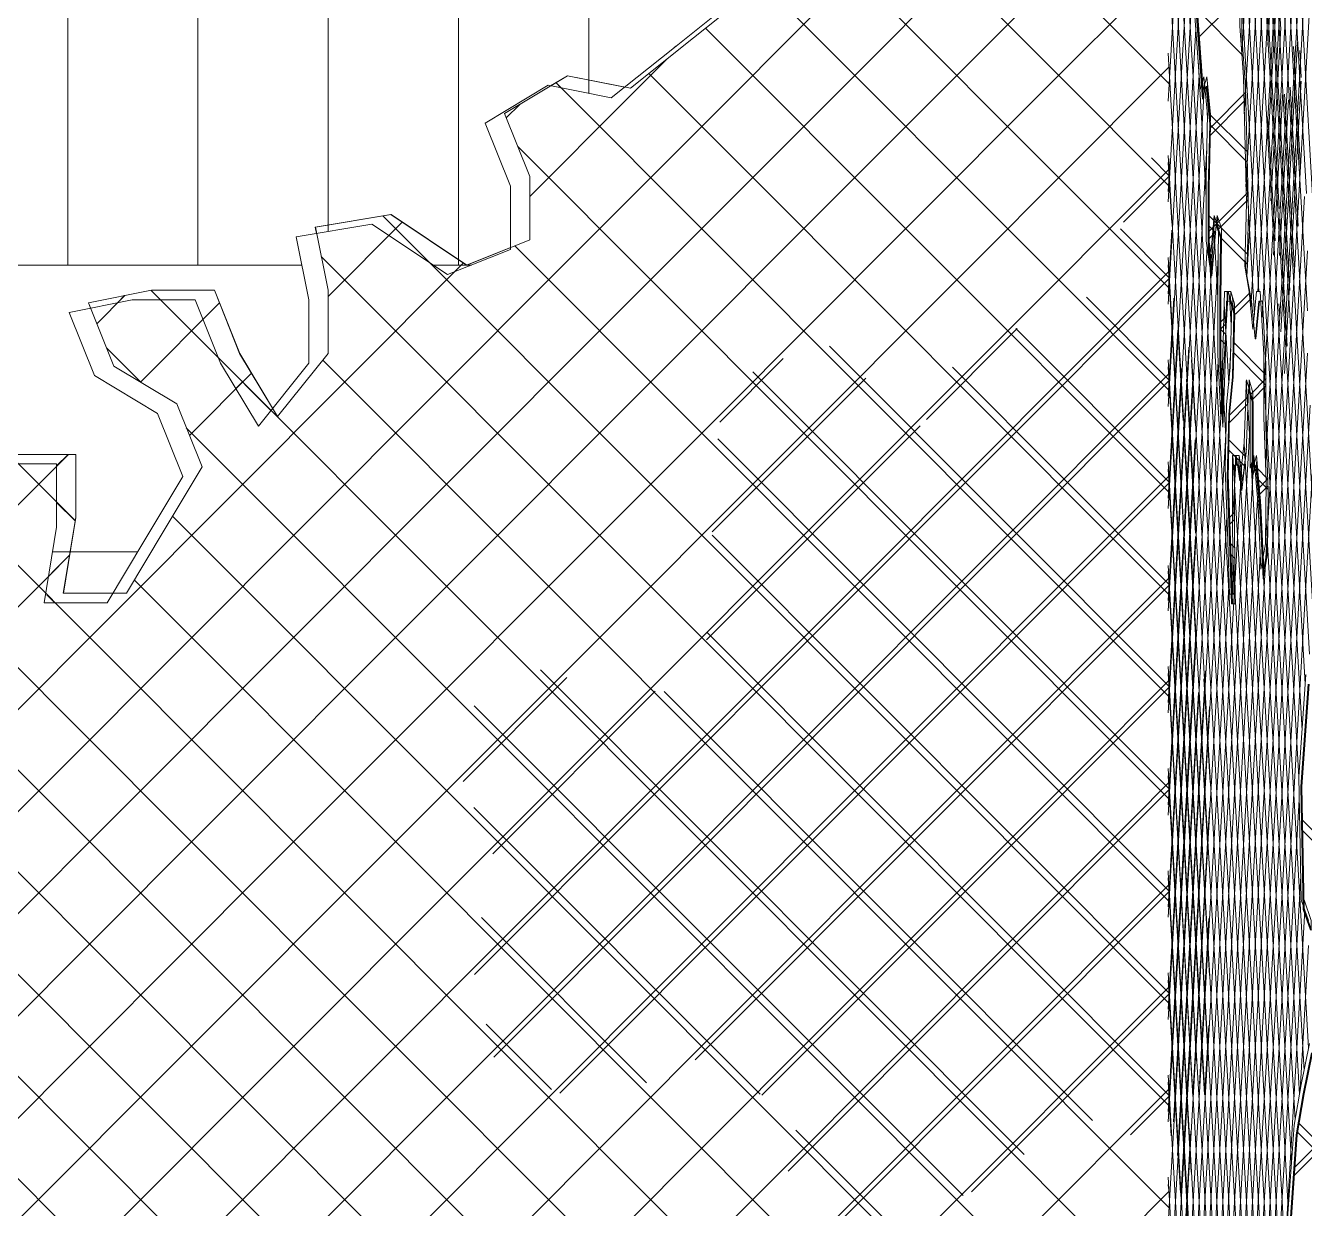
# Model space of a CAD drawing. Header units: millimetres. Extents: x -35517 to 139323, y -3702 to 5999.
# Drawn here: x 3886 to 4868, y 2884 to 3791 of the extents above; entities that cross this region are included whole.
import ezdxf

# ---------------------------------------------------------------- set-up
doc = ezdxf.new("R2010")
doc.units = ezdxf.units.MM
for name, color, linetype, lineweight in [('A-ROOF-OTLN', 132, 'Continuous', 5), ('A-ROOF-PATT', 132, 'Continuous', 9), ('G-IMPT', 8, 'Continuous', 5), ('L-PLNT', 71, 'Continuous', 5)]:
    doc.layers.add(name, color=color, linetype=linetype, lineweight=lineweight)

# ---------------------------------------------------------------- blocks, each defined once
blk = doc.blocks.new('SVA_Shades of Green Tree - Australian_Tree_based_on_Leopard_Tree_2901-V131-GENERAL NORTH ELEVATION')
at = {"layer": 'G-IMPT'}
for p, q in [((4856.7, 3642.17), (4809.28, 4461.02)), ((4860.85, 3648.99), (4813.61, 4464.68)), ((4852.55, 3635.35), (4806.46, 4431.24)), ((4848.41, 3628.53), (4803.64, 4401.46)), ((4847.69, 3562.42), (4800.83, 4371.68)), ((4846.47, 3505.16), (4798.18, 4339.01)), ((4843.66, 3475.19), (4795.53, 4306.34)), ((4848.27, 3650.91), (4813.63, 4248.94)), ((4822.7, 3667.57), (4851.54, 4165.54)), ((4876.12, 3620.59), (4846.04, 4140)), ((4834.94, 3565.18), (4866.88, 4116.74)), ((4819.51, 3769.21), (4838.27, 4093.26)), ((4823.26, 3598.77), (4852.35, 4101.03)), ((4826.43, 3575.05), (4856.22, 4089.53)), ((4869.14, 3662.62), (4844.53, 4087.58)), ((4836.46, 3512.97), (4869.1, 4076.64)), ((4821.4, 3723.59), (4841.19, 4065.17)), ((4856.45, 3588.03), (4828.49, 4070.91)), ((4864.99, 3655.8), (4841.31, 4064.74)), ((4831.69, 3587.42), (4858.75, 4054.68)), ((4837.68, 3455.55), (4870.62, 4024.36)), ((4852.64, 3635.49), (4872.6, 3980.19)), ((4676.82, 3755.36), (4466.53, 3966.01)), ((4395.81, 3704.79), (4650.45, 3959.85)), ((4768.69, 3754.51), (4780.89, 3965.16)), ((4784.99, 3703.94), (4770.22, 3959.01)), ((4849.37, 3788.63), (4839.48, 3959.5)), ((4857.66, 3643.74), (4874.71, 3938.15)), ((4862.68, 3651.99), (4879.25, 3938.15)), ((4839.49, 3776.36), (4846.64, 3899.84)), ((4832.62, 3587.42), (4815.44, 3884.06)), ((4839.85, 3704.19), (4850.05, 3880.32)), ((4676.82, 3676.93), (4485.41, 3868.66)), ((4768.69, 3676.08), (4779.8, 3867.82)), ((4768.69, 3750.14), (4762.99, 3848.63)), ((4676.82, 3750.99), (4763.77, 3838.08)), ((4496.6, 3648.89), (4676.82, 3829.42)), ((4763.77, 3746.69), (4676.82, 3833.78)), ((4762.94, 3733.5), (4768.69, 3832.94)), ((4779.15, 3648.05), (4768.69, 3828.57)), ((4675.21, 3600.12), (4450.61, 3825.1)), ((4768.79, 3599.27), (4781.82, 3824.25)), ((4820.64, 3768.16), (4784.98, 3803.88)), ((4787.23, 3783.15), (4807.66, 3803.61)), ((4567.57, 3629.51), (4407.96, 3789.38)), ((4841.65, 3656.84), (4849.34, 3789.65)), ((4775.03, 3628.67), (4784.29, 3788.54)), ((4786.32, 3785.34), (4786.5, 3788.54)), ((4768.69, 3671.72), (4762.99, 3770.2)), ((4849.46, 3556.36), (4862.33, 3778.65)), ((4864.62, 3682.31), (4859.22, 3775.46)), ((4865.15, 3751.52), (4863.95, 3772.18)), ((4347.52, 3734.84), (4378.03, 3765.41)), ((4676.82, 3672.56), (4763.77, 3759.65)), ((4787.8, 3734), (4786.03, 3764.56)), ((4789.83, 3737.12), (4788.24, 3764.56)), ((4558.13, 3632.09), (4676.82, 3750.99)), ((4763.77, 3668.26), (4676.82, 3755.36)), ((4762.99, 3656.02), (4768.69, 3754.51)), ((4775.58, 3631.25), (4768.69, 3750.14)), ((4789.03, 3753.69), (4788.84, 3750.49)), ((4296.94, 3743.61), (4292.96, 3747.59)), ((4652.18, 3387.9), (4293.09, 3747.59)), ((4770.12, 3387.05), (4790.95, 3746.75)), ((4792.94, 3742.89), (4793.17, 3746.75)), ((4795.51, 3713.02), (4822.69, 3740.24)), ((4843.78, 3615.13), (4851.04, 3740.52)), ((4852.14, 3524.28), (4865.14, 3748.69)), ((4862.67, 3637.5), (4856.5, 3744.09)), ((4254.96, 3720.56), (4265.26, 3730.87)), ((4272.99, 3660.18), (4347.52, 3734.84)), ((4792.12, 3659.34), (4787.8, 3734)), ((4793.16, 3719.72), (4792.57, 3730.03)), ((4795.38, 3719.72), (4794.78, 3730.03)), ((4795.38, 3707.41), (4821.43, 3733.5)), ((4848.31, 3615.06), (4855.23, 3734.48)), ((4860.06, 3604.06), (4852.26, 3738.75)), ((4823.49, 3694.81), (4794.81, 3723.54)), ((4823.68, 3686.68), (4795.56, 3714.85)), ((4845.16, 3626.15), (4839.85, 3717.83)), ((4297.08, 3605.89), (4395.81, 3704.79)), ((4790.72, 3605.05), (4784.99, 3703.94)), ((4585.64, 3376.13), (4263.76, 3698.54)), ((4779.22, 3411.58), (4762.99, 3691.78)), ((4773.98, 3375.28), (4792.65, 3697.7)), ((4495.42, 3412.42), (4763.77, 3681.22)), ((4763.77, 3676.2), (4750.14, 3689.85)), ((4762.99, 3663.96), (4764.44, 3689.01)), ((4765.69, 3639.65), (4762.99, 3686.3)), ((4829.12, 3569.49), (4822.21, 3688.67)), ((4619.65, 3615.29), (4676.82, 3672.56)), ((4763.77, 3589.83), (4676.82, 3676.93)), ((4728.57, 3640.49), (4763.77, 3675.75)), ((4762.99, 3577.6), (4768.69, 3676.08)), ((4772.01, 3614.45), (4768.69, 3671.72)), ((4794.45, 3633.53), (4824.22, 3663.35)), ((4801.64, 3635.25), (4824.35, 3658)), ((4829.05, 3071.25), (4862.68, 3651.99)), ((4833.59, 3071.25), (4867.7, 3660.25)), ((4869.82, 3572.54), (4864.99, 3655.8)), ((4195.93, 3609.5), (4160.15, 3645.34)), ((4594.02, 3210.88), (4160.28, 3645.34)), ((4380.59, 3532.68), (4496.6, 3648.89)), ((4773.5, 3210.03), (4798.66, 3644.5)), ((4785.88, 3531.84), (4779.15, 3648.05)), ((4823.85, 3616.03), (4794.45, 3645.47)), ((4800.5, 3638.15), (4800.87, 3644.5)), ((4825.01, 3080), (4857.66, 3643.74)), ((4854.38, 3545.26), (4848.6, 3645.09)), ((4878.49, 3265.93), (4856.7, 3642.17)), ((4880.97, 3301.57), (4860.85, 3648.99)), ((4118.18, 3583.54), (4175.17, 3640.64)), ((4164.74, 3630.32), (4175.04, 3640.64)), ((4417.99, 3491.72), (4558.13, 3632.09)), ((4763.77, 3597.77), (4726.31, 3635.3)), ((4762.99, 3585.53), (4765.82, 3634.46)), ((4799.4, 3632.57), (4794.45, 3637.53)), ((4794.45, 3628.05), (4799.44, 3633.05)), ((4801.1, 3582.7), (4797.79, 3639.79)), ((4800.1, 3638.15), (4800.01, 3639.79)), ((4847.69, 3550.09), (4852.64, 3635.49)), ((4871.45, 3309.01), (4852.55, 3635.35)), ((4654.25, 3228.97), (4261.48, 3622.4)), ((4763.77, 3432.98), (4567.57, 3629.51)), ((4762.99, 3420.74), (4775.03, 3628.67)), ((4783.71, 3490.87), (4775.58, 3631.25)), ((4797.14, 3606.79), (4794.45, 3625.35)), ((4823.67, 3608.27), (4803.99, 3627.98)), ((4868.23, 3286.16), (4848.41, 3628.53)), ((4587.86, 3138.61), (4112.98, 3614.3)), ((4454.92, 3450.28), (4619.65, 3615.29)), ((4776.87, 3373.72), (4762.99, 3613.35)), ((4770, 3228.12), (4792.79, 3621.56)), ((4781.57, 3449.44), (4772.01, 3614.45)), ((4773.85, 3137.77), (4801.4, 3613.45)), ((4794.73, 3616.86), (4795, 3621.56)), ((4822.69, 3602.07), (4822.02, 3613.54)), ((4838.13, 3071.25), (4869.82, 3618.41)), ((4847.04, 2989.77), (4883.4, 3617.75)), ((3865.67, 3252.18), (4222.16, 3609.27)), ((3908.09, 3216.24), (4297.08, 3605.89)), ((4215.16, 3602.39), (4222.03, 3609.27)), ((4535.92, 3374.56), (4763.77, 3602.8)), ((4794.58, 3062.31), (4762.99, 3607.87)), ((4813.29, 3215.4), (4790.72, 3605.05)), ((4815.75, 3251.34), (4795.07, 3608.43)), ((4230.5, 3063.15), (4763.77, 3597.32)), ((4763.77, 3511.41), (4675.21, 3600.12)), ((4762.99, 3499.17), (4768.79, 3599.27)), ((3940.71, 3562.63), (3962.19, 3584.15)), ((3956.5, 3578.58), (3962.06, 3584.15)), ((3989.63, 3580.87), (3982.3, 3588.2)), ((4266.61, 3303.54), (3982.43, 3588.2)), ((4763.77, 3519.35), (4700.22, 3583)), ((4792.49, 3302.7), (4808.97, 3587.36)), ((4811.39, 3561.79), (4810.15, 3583.31)), ((4810.76, 3580.02), (4811.19, 3587.36)), ((4812.87, 3574.57), (4812.36, 3583.31)), ((4813.1, 3573.78), (4825.72, 3586.42)), ((3974.24, 3517.79), (4034.95, 3578.61)), ((4022.23, 3565.99), (4034.82, 3578.61)), ((4762.99, 3507.11), (4767.34, 3582.16)), ((4809.45, 3516.95), (4805.93, 3577.76)), ((4814.64, 3569.84), (4826.53, 3581.75)), ((4848.63, 3566.25), (4847.95, 3577.87)), ((3962.9, 3192.72), (4338.84, 3569.29)), ((4810.11, 3191.88), (4788.3, 3568.44)), ((4803.43, 3564.1), (4807.47, 3568.14)), ((4577.37, 3489.04), (4647.07, 3558.85)), ((4763.77, 3440.92), (4646.04, 3558.85)), ((4762.99, 3428.68), (4770.48, 3558)), ((4774.46, 3488.19), (4770.42, 3558)), ((4803.43, 3558.62), (4807.34, 3562.53)), ((4807.15, 3554.32), (4803.43, 3558.05)), ((4865.75, 3250.52), (4847.69, 3562.42)), ((3974.71, 3517.51), (3948.08, 3544.19)), ((4763.77, 3284.06), (4502.95, 3545.32)), ((4762.99, 3271.82), (4778.78, 3544.47)), ((4806.97, 3546.56), (4803.43, 3550.11)), ((4838.2, 3523.22), (4813.58, 3547.89)), ((4842.86, 3466.63), (4847.69, 3550.09)), ((4074.3, 3496.05), (4034.08, 3536.34)), ((4603.42, 3044.6), (4114.11, 3534.73)), ((4418.81, 3487.07), (4467.49, 3535.82)), ((4771.86, 3381.76), (4762.99, 3534.92)), ((4772.95, 3043.76), (4801.34, 3533.89)), ((4783.66, 3486.22), (4780.84, 3534.98)), ((4803.42, 3531.58), (4803.55, 3533.89)), ((4805.35, 3495.01), (4803.43, 3536.43)), ((4809.42, 3516.66), (4810.97, 3543.34)), ((4838.05, 3515.43), (4813.4, 3540.13)), ((4841.39, 3049.09), (4869.82, 3539.98)), ((4011.72, 3476.91), (4059.48, 3524.75)), ((4017.72, 3169.2), (4380.59, 3532.68)), ((4047.41, 3512.79), (4059.35, 3524.75)), ((4763.77, 3205.63), (4444.28, 3525.66)), ((4763.77, 3362.49), (4597.4, 3529.14)), ((4622.24, 3382.6), (4763.77, 3524.37)), ((4793.72, 2998.82), (4762.99, 3529.44)), ((4762.99, 3350.25), (4773.3, 3528.29)), ((4762.99, 3193.39), (4782.18, 3524.81)), ((4806.93, 3168.36), (4785.88, 3531.84)), ((4807.27, 3476.07), (4804.5, 3523.9)), ((4245.42, 2999.67), (4763.77, 3518.89)), ((4412.95, 3402.76), (4530.86, 3520.87)), ((4784, 3401.92), (4777.16, 3520.02)), ((4822.65, 3509.73), (4823.18, 3518.95)), ((4825.8, 3469.97), (4822.96, 3518.87)), ((4825, 3512.21), (4825.39, 3518.95)), ((4825.62, 3511.16), (4825.18, 3518.87)), ((4826.36, 3508.63), (4838.25, 3520.54)), ((4827.59, 3504.38), (4838.05, 3514.87)), ((4840.85, 3445.22), (4836.46, 3521.11)), ((4810.16, 3492.4), (4824.39, 3506.66)), ((4863.28, 3214.88), (4846.47, 3505.16)), ((4810.03, 3486.79), (4824.19, 3500.98)), ((4844.21, 3019.43), (4872.05, 3500.07)), ((4002.9, 3175.56), (3692.45, 3486.53)), ((4072.53, 3145.68), (4417.99, 3491.72)), ((4803.75, 3144.83), (4783.71, 3490.87)), ((4807.79, 3174.71), (4825.8, 3485.69)), ((4250.06, 3241.7), (4009.37, 3482.79)), ((4408.63, 3320.01), (4572.62, 3484.28)), ((4784.25, 3319.17), (4774.74, 3483.43)), ((4793.45, 3240.86), (4807.41, 3481.94)), ((4870.78, 3006.9), (4843.66, 3475.19)), ((4763.77, 3127.2), (4417.22, 3474.33)), ((4762.99, 3114.96), (4783.75, 3473.49)), ((4821.7, 3453.38), (4809.54, 3465.57)), ((4822.52, 3460.5), (4809.72, 3473.32)), ((4827.88, 3355.62), (4821.22, 3470.47)), ((4821.9, 3104.76), (4842.86, 3466.63)), ((3782.31, 3325.54), (3918.86, 3462.32)), ((4115.21, 3141.49), (3800.62, 3456.61)), ((3924.22, 3411.23), (3874.09, 3461.44)), ((3909.86, 3453.43), (3918.73, 3462.32)), ((4766.34, 3398.57), (4762.99, 3456.49)), ((4801.27, 3140.65), (4819.52, 3455.76)), ((4812.35, 3410.38), (4815.26, 3460.6)), ((4820.58, 3324.7), (4812.66, 3461.48)), ((4815.3, 3454.08), (4814.88, 3461.48)), ((4817.1, 3454.08), (4817.47, 3460.6)), ((4821.5, 3451.68), (4821.73, 3455.76)), ((4821.76, 3337.61), (4828.8, 3459.17)), ((4830.72, 3454.08), (4831.02, 3459.17)), ((4322.36, 3317.5), (4454.92, 3450.28)), ((4717.33, 3399.42), (4763.77, 3445.94)), ((4790.78, 2971.1), (4762.99, 3451.01)), ((4789.26, 3316.65), (4781.57, 3449.44)), ((4831.76, 3367.05), (4826.67, 3454.82)), ((4829.91, 3453.1), (4828.13, 3454.88)), ((4829.14, 3450.44), (4828.89, 3454.82)), ((4839.59, 3443.4), (4831.13, 3451.88)), ((4867.25, 2989.48), (4840.85, 3445.22)), ((4296.04, 2971.95), (4763.77, 3440.46)), ((4824, 3344.19), (4818.2, 3444.33)), ((4820.49, 3442.97), (4820.41, 3444.33)), ((4839.73, 3435.32), (4831.88, 3443.18)), ((4832.48, 3436.33), (4839.59, 3443.45)), ((4832.91, 3431.29), (4839.68, 3438.07)), ((4827.24, 3353.74), (4831.53, 3427.81)), ((4833.53, 3424.19), (4833.74, 3427.81)), ((3924.09, 3411.23), (3909.86, 3425.48)), ((4810.1, 3413.92), (4813.92, 3417.74)), ((4838.05, 3415.24), (4837.87, 3418.36)), ((4236.22, 3177.13), (3998.82, 3414.93)), ((4355.23, 3271.99), (4495.42, 3412.42)), ((4787.35, 3271.15), (4779.22, 3411.58)), ((4794.25, 3176.28), (4808.02, 3414.08)), ((4810.15, 3412.58), (4810.24, 3414.08)), ((4810.29, 3408.63), (4813.92, 3412.26)), ((4863.76, 2971.21), (4838.05, 3415.24)), ((4384.92, 3066.45), (4717.33, 3399.42)), ((4763.77, 3048.78), (4412.95, 3400.19)), ((4763.77, 3354.55), (4718.73, 3399.66)), ((4762.99, 3036.54), (4784, 3399.34)), ((4762.99, 3342.31), (4766.26, 3398.82)), ((4785.63, 3065.6), (4766.34, 3398.57)), ((4763.77, 3276.12), (4652.18, 3387.9)), ((4762.99, 3263.88), (4770.12, 3387.05)), ((4814.07, 3390.54), (4810.8, 3393.81)), ((3823.99, 3288.86), (3919.84, 3384.87)), ((3903.57, 3368.7), (3919.71, 3384.87)), ((4354.77, 3114.67), (4622.24, 3382.6)), ((4772.39, 3215.77), (4763.05, 3377.09)), ((4787.38, 3113.83), (4771.86, 3381.76)), ((4814.14, 3382.52), (4811.09, 3385.58)), ((4818.16, 3288.02), (4812.6, 3384.02)), ((4832.71, 3369.87), (4833.66, 3386.22)), ((4860.36, 2951.61), (4835.46, 3381.47)), ((4835.75, 3384.07), (4835.88, 3386.22)), ((4837.84, 3378.6), (4837.68, 3381.47)), ((4387.86, 3226.25), (4535.92, 3374.56)), ((4763.77, 3197.69), (4585.64, 3376.13)), ((4613.13, 3216.62), (4763.77, 3367.51)), ((4762.99, 3185.45), (4773.98, 3375.28)), ((4784.76, 2996.74), (4762.99, 3372.58)), ((4785.46, 3225.41), (4776.87, 3373.72)), ((4818.9, 3131.4), (4832.71, 3369.87)), ((4857.68, 2919.42), (4831.76, 3367.05)), ((4175.71, 3159.31), (3969.46, 3365.92)), ((4399.94, 2997.59), (4763.77, 3362.03)), ((4797.76, 3158.47), (4809.73, 3365.07)), ((4811.85, 3363.57), (4811.94, 3365.07)), ((3908.56, 3348.36), (3902.32, 3354.61)), ((4816.52, 3168.74), (4827.24, 3353.74)), ((4852.21, 2935.49), (4827.88, 3355.62)), ((3893.29, 3206.92), (3761.98, 3338.46)), ((4814.14, 3206.08), (4821.76, 3337.61)), ((4840.62, 3057.2), (4824, 3344.19)), ((4763.77, 2970.35), (4409.31, 3325.41)), ((4762.99, 2958.11), (4784.21, 3324.56)), ((4835.26, 3071.25), (4820.58, 3324.7)), ((4250.06, 3245.07), (4322.36, 3317.5)), ((4793.45, 3244.23), (4789.26, 3316.65)), ((4398.7, 3171.23), (4266.61, 3303.54)), ((4767.65, 3219.17), (4762.99, 3299.63)), ((4784.83, 3170.39), (4792.49, 3302.7)), ((4221.78, 3211.28), (4301.37, 3291)), ((4652.39, 2925.06), (4281.11, 3296.96)), ((4694.82, 3220.01), (4763.77, 3289.08)), ((4781.79, 2969.6), (4762.99, 3294.15)), ((4770.11, 2924.21), (4791.65, 3296.12)), ((4795.09, 3210.43), (4790.47, 3290.15)), ((4244.63, 3155.73), (4369.36, 3280.67)), ((4704.77, 2951.02), (4376.09, 3280.25)), ((4451.14, 2970.45), (4763.77, 3283.6)), ((4767.07, 2950.18), (4786.14, 3279.41)), ((4793.76, 3154.88), (4786.53, 3279.83)), ((4830.72, 3071.25), (4818.16, 3288.02)), ((3886.02, 2802), (4355.23, 3271.99)), ((4605.61, 2893.49), (4230.4, 3269.33)), ((4814.57, 2801.15), (4787.35, 3271.15)), ((4772.82, 2892.64), (4794.59, 3268.49)), ((4826.18, 3071.25), (4815.75, 3251.34)), ((4159.74, 3154.61), (4250.06, 3245.07)), ((4364.44, 3127.13), (4250.06, 3241.7)), ((4786.81, 3126.28), (4793.45, 3240.86)), ((4798.69, 3153.76), (4793.45, 3244.23)), ((3943.52, 2781.17), (4387.86, 3226.25)), ((4588.51, 3113.53), (4694.82, 3220.01)), ((4763.77, 3119.26), (4654.25, 3228.97)), ((4762.99, 3107.02), (4770, 3228.12)), ((4765.23, 3182.58), (4762.99, 3221.2)), ((4811.23, 2780.32), (4785.46, 3225.41)), ((3728.55, 3036.4), (3908.09, 3216.24)), ((4586.52, 3189.96), (4613.13, 3216.62)), ((4763.77, 3040.84), (4594.02, 3210.88)), ((4736.58, 3183.42), (4763.77, 3210.65)), ((4780.62, 2911.34), (4762.99, 3215.73)), ((4762.99, 3028.6), (4773.5, 3210.03)), ((4773.82, 3112.69), (4767.65, 3219.17)), ((4773.93, 3189.12), (4772.39, 3215.77)), ((4823.7, 3035.56), (4813.29, 3215.4)), ((4407.96, 2691.39), (3893.29, 3206.92)), ((4471.27, 2912.18), (4763.77, 3205.17)), ((4784.29, 2690.55), (4814.14, 3206.08)), ((3779.82, 3009.34), (3962.9, 3192.72)), ((4449.75, 2971.18), (4230, 3191.31)), ((4781.87, 2970.34), (4794.61, 3190.46)), ((4820.73, 3008.49), (4810.11, 3191.88)), ((4849.86, 2960.11), (4863.6, 3197.39)), ((4420.51, 3023.68), (4586.52, 3189.96)), ((4602.9, 3049.51), (4736.58, 3183.42)), ((4772.98, 3048.67), (4765.23, 3182.58)), ((4783.56, 3022.83), (4773.93, 3189.12)), ((5118.83, 2928.4), (4866.1, 3181.56)), ((4472.98, 2704.68), (4002.9, 3175.56)), ((4763.77, 2648.69), (4236.22, 3177.13)), ((4542.14, 3027.56), (4398.7, 3171.23)), ((4762.99, 2636.45), (4794.25, 3176.28)), ((4776.51, 3026.72), (4784.83, 3170.39)), ((4780.52, 2703.84), (4807.79, 3174.71)), ((4860.31, 2915.21), (5122.41, 3177.75)), ((4951.43, 3088.15), (4866.25, 3173.47)), ((3831.1, 2982.27), (4017.72, 3169.2)), ((4240.61, 2780.59), (3852.27, 3169.58)), ((4794, 2779.75), (4816.52, 3168.74)), ((4817.75, 2981.42), (4806.93, 3168.36)), ((3871.96, 2866.35), (4159.74, 3154.61)), ((4663.32, 2670.89), (4175.71, 3159.31)), ((4769.48, 2670.04), (4797.76, 3158.47)), ((4815.38, 2865.5), (4798.69, 3153.76)), ((3857.91, 2930.69), (4072.53, 3145.68)), ((4601.72, 2654.16), (4115.21, 3141.49)), ((4763.07, 3141.47), (4762.99, 3142.78)), ((4791.41, 2652.02), (4763.07, 3141.47)), ((4816.2, 2929.85), (4803.75, 3144.83)), ((4145.54, 2797.39), (3811.25, 3132.25)), ((4285.22, 2652.87), (4763.77, 3132.23)), ((4763.77, 2962.41), (4587.86, 3138.61)), ((4762.99, 2950.17), (4773.85, 3137.77)), ((4778.44, 2870.43), (4762.99, 3137.3)), ((4773.05, 2653.32), (4801.27, 3140.65)), ((4799.51, 2796.55), (4818.9, 3131.4)), ((4852.69, 2930.45), (4864.74, 3138.58)), ((4480.85, 3010.52), (4364.44, 3127.13)), ((4508.73, 2871.28), (4763.77, 3126.75)), ((4780.06, 3009.67), (4786.81, 3126.28)), ((4035.31, 2794.68), (4354.77, 3114.67)), ((4487.52, 3012.37), (4588.51, 3113.53)), ((4779.67, 3011.53), (4773.82, 3112.69)), ((4805.91, 2793.84), (4787.38, 3113.83)), ((4855.51, 2900.8), (4867.78, 3112.64)), ((4065.51, 2799.13), (3759.55, 3105.6)), ((4362.53, 2980.12), (4236.03, 3106.83)), ((4786.93, 2979.28), (4794.26, 3105.99)), ((4804.15, 2798.29), (4821.9, 3104.76)), ((4864.31, 2974.37), (4870.74, 3085.4)), ((4821.03, 3011.24), (4825.01, 3080)), ((4120.69, 2801.78), (4384.92, 3066.45)), ((4789.61, 2604.67), (4762.99, 3064.35)), ((4777.43, 2101.5), (4833.59, 3071.25)), ((4800.95, 2800.94), (4785.63, 3065.6)), ((4789.49, 2231.3), (4838.13, 3071.25)), ((4814.89, 2826.84), (4829.05, 3071.25)), ((4826.68, 3062.63), (4826.18, 3071.25)), ((4852.15, 2622.74), (4826.68, 3062.63)), ((4883.74, 2155.58), (4830.72, 3071.25)), ((4886.47, 2186.94), (4835.26, 3071.25)), ((4316.24, 2605.51), (4763.77, 3053.8)), ((4772.45, 2895.43), (4762.99, 3058.87)), ((4887.89, 2240.87), (4840.62, 3057.2)), ((4595.92, 3042.52), (4602.9, 3049.51)), ((4763.77, 2883.98), (4603.42, 3044.6)), ((4611.99, 2896.28), (4763.77, 3048.32)), ((4762.99, 2871.74), (4772.95, 3043.76)), ((4773.39, 3041.67), (4772.98, 3048.67)), ((4827.43, 2808.04), (4841.39, 3049.09)), ((4313.16, 2759.29), (4595.92, 3042.52)), ((4789.79, 2758.44), (4773.39, 3041.67)), ((4833.2, 2871.47), (4823.7, 3035.56)), ((4187.25, 2790.02), (4420.51, 3023.68)), ((4289.56, 2974.79), (4239.48, 3024.95)), ((4763.77, 2805.55), (4542.14, 3027.56)), ((4762.99, 2793.31), (4776.51, 3026.72)), ((4791.16, 2973.94), (4794.06, 3024.1)), ((4797.09, 2789.18), (4783.56, 3022.83)), ((4835.32, 2865.91), (4844.21, 3019.43)), ((4253.81, 2778.26), (4487.52, 3012.37)), ((4763.77, 2727.12), (4480.85, 3010.52)), ((4762.99, 2714.88), (4780.06, 3009.67)), ((4793.23, 2777.42), (4779.67, 3011.53)), ((4816.16, 2927.24), (4821.03, 3011.24)), ((4830.43, 2840.98), (4820.73, 3008.49)), ((4779.05, 2708.59), (4762.99, 2985.92)), ((4838.1, 2835.41), (4847.04, 2989.77)), ((4498.28, 2709.43), (4763.77, 2975.37)), ((4765.38, 2939.21), (4762.99, 2980.44)), ((4827.65, 2810.49), (4817.75, 2981.42)), ((4859.82, 2909.24), (4930.06, 2979.6)), ((4733.98, 2940.05), (4763.77, 2969.89)), ((4840.1, 2791.48), (4849.86, 2960.11)), ((4911.17, 2901.13), (4863.5, 2948.88)), ((4551.14, 2869.62), (4477.17, 2943.71)), ((4775.98, 2868.78), (4780.27, 2942.87)), ((4855.2, 2883.78), (4852.21, 2935.49)), ((5065.61, 2738.49), (4862.32, 2942.12)), ((3997.25, 2789.08), (3858.47, 2928.08)), ((4808.11, 2788.23), (4816.16, 2927.24)), ((4824.88, 2779.99), (4816.2, 2929.85)), ((4840.85, 2726.13), (4852.69, 2930.45)), ((4777.66, 2654.23), (4762.99, 2907.49)), ((4522.31, 2655.08), (4763.77, 2896.94)), ((4763.17, 2898.88), (4762.99, 2902.01)), ((4841.81, 2664.27), (4855.51, 2900.8))]:
    blk.add_line(p, q, dxfattribs=at)
at = {"layer": 'G-IMPT', "flags": 128}
for points in [[(4854.16, 2868.76), (4859.62, 2947.39), (4865.09, 2978.84), (4871.47, 3010.29)], [(4870.56, 3104.65), (4865.09, 3120.38), (4863.27, 3214.74), (4868.73, 3293.37)], [(3876.29, 3462.32), (3924.66, 3462.32), (3924.66, 3413.88), (3914.99, 3355.76), (3963.37, 3355.76), (3992.39, 3404.19), (4021.42, 3452.63), (4002.07, 3501.07), (3953.69, 3530.14), (3934.34, 3578.57), (3982.72, 3588.26), (4031.1, 3588.26), (4050.45, 3539.82), (4079.47, 3491.38), (4118.18, 3539.82), (4118.18, 3588.26), (4108.5, 3636.7), (4166.55, 3646.39), (4224.61, 3607.64), (4272.99, 3627.01), (4272.99, 3675.45), (4253.63, 3723.89), (4302.01, 3752.95), (4350.39, 3743.27), (4398.77, 3782.02), (4447.15, 3820.77)], [(4817.38, 3839.3), (4817.94, 3790.86), (4820.74, 3752.11), (4822.99, 3655.23), (4821.87, 3606.79), (4825.23, 3587.42), (4828.04, 3558.35), (4830.85, 3587.42), (4833.65, 3587.42), (4836.46, 3538.98), (4836.46, 3490.54), (4838.14, 3442.1), (4837.58, 3393.66), (4834.21, 3374.29), (4831.97, 3422.73), (4828.6, 3461.48), (4825.8, 3451.79), (4825.8, 3509.92), (4822.99, 3519.6), (4821.3, 3471.16), (4817.94, 3442.1), (4815.13, 3461.48), (4812.32, 3461.48), (4812.32, 3413.04), (4812.89, 3354.91), (4810.08, 3354.91), (4808.4, 3403.35), (4806.71, 3451.79), (4807.83, 3500.23), (4810.64, 3529.29), (4811.76, 3577.73), (4808.96, 3587.42), (4806.15, 3587.42), (4805.03, 3538.98), (4803.34, 3490.54), (4801.1, 3538.98), (4801.1, 3587.42), (4801.66, 3635.86), (4798.29, 3645.54), (4794.93, 3606.79), (4792.12, 3626.17), (4792.12, 3674.61), (4793.24, 3723.05), (4790.44, 3752.11), (4787.63, 3742.42), (4784.82, 3781.17), (4782.02, 3819.92)], [(4364.46, 3754.53), (4444.1, 3674.73), (4676.82, 3907.84)], [(4786.81, 3753.69), (4782.19, 3673.89), (4768.69, 3907)], [(4795.34, 3718.07), (4795.46, 3723.05), (4792.65, 3752.11), (4789.84, 3742.42), (4787.04, 3781.17), (4784.23, 3819.92), (4782.1, 3865.81)], [(4288.98, 3745.2), (4301.88, 3752.95), (4345.9, 3744.14)], [(4338.84, 3569.29), (4444.1, 3674.73), (4718.73, 3399.66)], [(4788.3, 3568.44), (4782.19, 3673.89), (4766.26, 3398.82)], [(4109.33, 3631.91), (4108.37, 3636.7), (4166.43, 3646.39), (4224.48, 3607.64), (4258.18, 3621.13)], [(4803.8, 3629.03), (4803.88, 3635.86), (4800.51, 3645.54), (4799.87, 3638.15)], [(3935.86, 3574.45), (3934.21, 3578.57), (3982.59, 3588.26), (4030.97, 3588.26), (4050.32, 3539.82), (4075.59, 3497.66)], [(4813.83, 3571.26), (4813.98, 3577.73), (4811.17, 3587.42), (4808.37, 3587.42), (4808.19, 3580.02)], [(3692.32, 3506.3), (3692.32, 3510.76), (3740.7, 3520.45), (3769.73, 3472.01), (3827.78, 3442.95), (3876.16, 3462.32), (3924.54, 3462.32), (3924.54, 3413.88), (3914.86, 3355.76), (3952.99, 3355.76)], [(4828.01, 3502.93), (4828.01, 3509.92), (4825.2, 3519.6), (4824.95, 3512.21)], [(4823, 3466.69), (4820.15, 3442.1), (4817.35, 3461.48), (4814.54, 3461.48), (4814.54, 3454.08)], [(4839.22, 3390.37), (4836.43, 3374.29), (4834.18, 3422.73), (4830.82, 3461.48), (4828.13, 3452.2)], [(4814.41, 3354.91), (4812.29, 3354.91), (4810.61, 3403.35), (4809.1, 3446.79)], [(4872.84, 3097.26), (4872.77, 3104.65), (4867.3, 3120.38)]]:
    blk.add_lwpolyline(points, dxfattribs=at)
at = {"layer": 'L-PLNT'}
for p, q in [((4818.97, 3831.9), (4819.53, 3783.47)), ((4432.34, 3813.37), (4383.96, 3774.62)), ((4786.42, 3773.78), (4783.61, 3812.53)), ((4784.35, 3812.53), (4787.16, 3773.78)), ((4819.53, 3783.47), (4822.34, 3744.71)), ((4383.96, 3774.62), (4335.58, 3735.87)), ((4383.92, 3774.62), (4385, 3775.49)), ((4789.22, 3735.03), (4786.42, 3773.78)), ((4787.16, 3773.78), (4789.81, 3737.07)), ((4287.21, 3745.56), (4238.83, 3716.5)), ((4311.39, 3740.72), (4287.21, 3745.56)), ((4335.58, 3735.87), (4311.39, 3740.72)), ((4790.63, 3739.87), (4789.22, 3735.03)), ((4792.03, 3744.71), (4790.63, 3739.87)), ((4794.84, 3715.65), (4792.03, 3744.71)), ((4792.77, 3744.71), (4792.03, 3744.71)), ((4792.77, 3744.71), (4795.57, 3715.65)), ((4822.34, 3744.71), (4824.58, 3647.84)), ((4238.83, 3716.5), (4258.18, 3668.06)), ((4793.71, 3667.21), (4794.84, 3715.65)), ((4795.57, 3715.65), (4794.45, 3667.21)), ((4795.57, 3715.65), (4794.84, 3715.65)), ((4258.18, 3668.06), (4258.18, 3619.62)), ((4793.71, 3618.77), (4793.71, 3667.21)), ((4794.45, 3667.21), (4793.71, 3667.21)), ((4794.45, 3667.21), (4794.45, 3618.77)), ((4824.58, 3647.84), (4823.46, 3599.4)), ((4151.75, 3638.99), (4093.69, 3629.31)), ((4209.8, 3600.24), (4151.75, 3638.99)), ((4799.89, 3638.15), (4796.52, 3599.4)), ((4803.26, 3628.46), (4799.89, 3638.15)), ((4800.63, 3638.15), (4799.89, 3638.15)), ((4800.63, 3638.15), (4803.99, 3628.46)), ((4093.69, 3629.31), (4103.37, 3580.87)), ((4802.69, 3580.02), (4803.26, 3628.46)), ((4803.99, 3628.46), (4803.26, 3628.46)), ((4803.99, 3628.46), (4803.43, 3580.02)), ((4258.18, 3619.62), (4209.8, 3600.24)), ((4796.52, 3599.4), (4793.71, 3618.77)), ((4794.45, 3618.77), (4793.71, 3618.77)), ((4794.45, 3618.77), (4796.8, 3602.58)), ((4823.46, 3599.4), (4826.83, 3580.02)), ((3967.91, 3580.87), (3919.53, 3571.18)), ((4016.29, 3580.87), (3967.91, 3580.87)), ((4035.64, 3532.43), (4016.29, 3580.87)), ((4103.37, 3580.87), (4103.37, 3532.43)), ((4802.69, 3531.58), (4802.69, 3580.02)), ((4803.43, 3580.02), (4802.69, 3580.02)), ((4803.43, 3580.02), (4803.43, 3531.58)), ((4807.75, 3580.02), (4806.62, 3531.58)), ((4810.55, 3580.02), (4807.75, 3580.02)), ((4813.36, 3570.34), (4810.55, 3580.02)), ((4811.29, 3580.02), (4810.55, 3580.02)), ((4811.29, 3580.02), (4814.1, 3570.34)), ((4826.83, 3580.02), (4829.63, 3550.96)), ((4829.63, 3550.96), (4832.44, 3580.02)), ((4833.18, 3580.02), (4830.37, 3550.96)), ((4832.44, 3580.02), (4835.25, 3580.02)), ((4835.25, 3580.02), (4838.05, 3531.58)), ((3919.53, 3571.18), (3938.88, 3522.74)), ((4812.24, 3521.9), (4813.36, 3570.34)), ((4814.1, 3570.34), (4812.97, 3521.9)), ((4814.1, 3570.34), (4813.36, 3570.34)), ((4830.37, 3550.96), (4829.63, 3550.96)), ((4064.67, 3483.99), (4035.64, 3532.43)), ((4103.37, 3532.43), (4064.67, 3483.99)), ((4804.94, 3483.15), (4802.69, 3531.58)), ((4803.43, 3531.58), (4802.69, 3531.58)), ((4803.43, 3531.58), (4805.26, 3492.25)), ((4806.62, 3531.58), (4804.94, 3483.15)), ((4838.05, 3531.58), (4838.05, 3483.15)), ((3938.88, 3522.74), (3987.26, 3493.68)), ((4809.43, 3492.83), (4812.24, 3521.9)), ((4812.97, 3521.9), (4810.17, 3492.83)), ((4812.97, 3521.9), (4812.24, 3521.9)), ((4824.58, 3512.21), (4822.9, 3463.77)), ((4827.39, 3502.52), (4824.58, 3512.21)), ((4825.32, 3512.21), (4824.58, 3512.21)), ((4825.32, 3512.21), (4828.13, 3502.52)), ((4827.39, 3444.39), (4827.39, 3502.52)), ((4828.13, 3502.52), (4827.39, 3502.52)), ((4828.13, 3502.52), (4828.13, 3446.94)), ((3987.26, 3493.68), (4006.61, 3445.24)), ((4808.31, 3444.39), (4809.43, 3492.83)), ((4810.17, 3492.83), (4809.05, 3444.39)), ((4810.17, 3492.83), (4809.43, 3492.83)), ((4838.05, 3483.15), (4839.74, 3434.71)), ((4822.9, 3463.77), (4819.53, 3434.71)), ((3909.86, 3454.93), (3861.48, 3454.93)), ((3909.86, 3406.49), (3909.86, 3454.93)), ((4006.61, 3445.24), (3977.59, 3396.8)), ((4816.73, 3454.08), (4813.92, 3454.08)), ((4813.92, 3454.08), (4813.92, 3405.64)), ((4819.53, 3434.71), (4816.73, 3454.08)), ((4817.46, 3454.08), (4816.73, 3454.08)), ((4817.46, 3454.08), (4819.86, 3437.54)), ((4830.2, 3454.08), (4827.39, 3444.39)), ((4833.56, 3415.33), (4830.2, 3454.08)), ((4830.93, 3454.08), (4830.2, 3454.08)), ((4830.93, 3454.08), (4834.3, 3415.33)), ((4809.99, 3395.96), (4808.31, 3444.39)), ((4809.05, 3444.39), (4808.31, 3444.39)), ((4809.05, 3444.39), (4810.73, 3395.96)), ((4839.74, 3434.71), (4839.18, 3386.27)), ((3900.18, 3348.36), (3909.86, 3406.49)), ((4835.81, 3366.89), (4833.56, 3415.33)), ((4834.3, 3415.33), (4833.56, 3415.33)), ((4834.3, 3415.33), (4836.39, 3370.25)), ((3977.59, 3396.8), (3948.56, 3348.36)), ((4813.92, 3405.64), (4814.48, 3347.52)), ((4811.67, 3347.52), (4809.99, 3395.96)), ((4810.73, 3395.96), (4812.41, 3347.52)), ((4839.18, 3386.27), (4835.81, 3366.89)), ((3948.56, 3348.36), (3900.18, 3348.36)), ((4814.48, 3347.52), (4811.67, 3347.52)), ((4864.86, 3207.34), (4870.33, 3285.98)), ((4871.07, 3285.98), (4865.6, 3207.34)), ((4866.68, 3112.98), (4864.86, 3207.34)), ((4865.6, 3207.34), (4864.86, 3207.34)), ((4865.6, 3207.34), (4867.42, 3112.98)), ((4872.15, 3097.26), (4866.68, 3112.98)), ((4867.42, 3112.98), (4866.68, 3112.98)), ((4867.42, 3112.98), (4872.89, 3097.26)), ((4866.68, 2971.45), (4873.06, 3002.9)), ((4873.8, 3002.9), (4867.42, 2971.45)), ((4861.22, 2939.99), (4866.68, 2971.45)), ((4867.42, 2971.45), (4861.96, 2939.99)), ((4867.42, 2971.45), (4866.68, 2971.45)), ((4857.61, 2888.1), (4861.22, 2939.99)), ((4861.96, 2939.99), (4858.35, 2888.1)), ((4861.96, 2939.99), (4861.22, 2939.99)), ((4855.75, 2861.36), (4857.61, 2888.1)), ((4858.35, 2888.1), (4856.49, 2861.36))]:
    blk.add_line(p, q, dxfattribs=at)

msp = doc.modelspace()

# ---------------------------------------------------------------- hatches: boundary and pattern name
at = {"layer": 'A-ROOF-PATT', "lineweight": 5}
h = msp.add_hatch(dxfattribs=at)
h.set_pattern_fill('FP_1', color=256, style=0, pattern_type=2)
h.set_pattern_definition([(90, (18.28, 4161.12), (-100, 6e-15), [])])
h.paths.add_polyline_path([(4209.8, 3607.59), (4228.15, 3607.59), (4258.18, 3619.62), (4258.18, 3668.06), (4238.83, 3716.5), (4287.21, 3745.56), (4335.58, 3735.87), (4433.9, 3815.33), (4468.38, 3858.49), (4225.83, 3858.49), (4219.48, 3852.12), (4171.1, 3852.12), (4139.32, 3858.49), (4062.07, 3858.49), (4054.99, 3823.06), (3996.94, 3794), (3958.24, 3842.44), (3955.03, 3858.49), (3854.91, 3858.49), (3822.78, 3832.75), (3813.1, 3784.31), (3764.72, 3745.56), (3726.02, 3648.68), (3742.44, 3607.59), (4098.03, 3607.59), (4093.69, 3629.31), (4151.75, 3638.99), (4198.79, 3607.59)])
h.paths.add_polyline_path([(845.34, 3607.59), (2279.96, 3607.59), (2309.16, 3648.53), (2403.4, 3695.71), (2497.64, 3695.71), (2591.88, 3758.61), (2623.29, 3852.97), (2639.82, 3858.49), (756.71, 3858.49), (756.71, 3607.59)])

# ---------------------------------------------------------------- linework, layer by layer
at = {"layer": 'A-ROOF-OTLN'}
for p, q in [((4098.03, 3607.59), (3742.44, 3607.59)), ((4228.15, 3607.59), (4198.79, 3607.59)), ((3906.71, 3387.59), (3972.07, 3387.59))]:
    msp.add_line(p, q, dxfattribs=at)

# ---------------------------------------------------------------- block references
at = {"layer": 'L-PLNT'}
msp.add_blockref('SVA_Shades of Green Tree - Australian_Tree_based_on_Leopard_Tree_2901-V131-GENERAL NORTH ELEVATION', (0, 0), dxfattribs=at)

doc.saveas('drawing.dxf')
